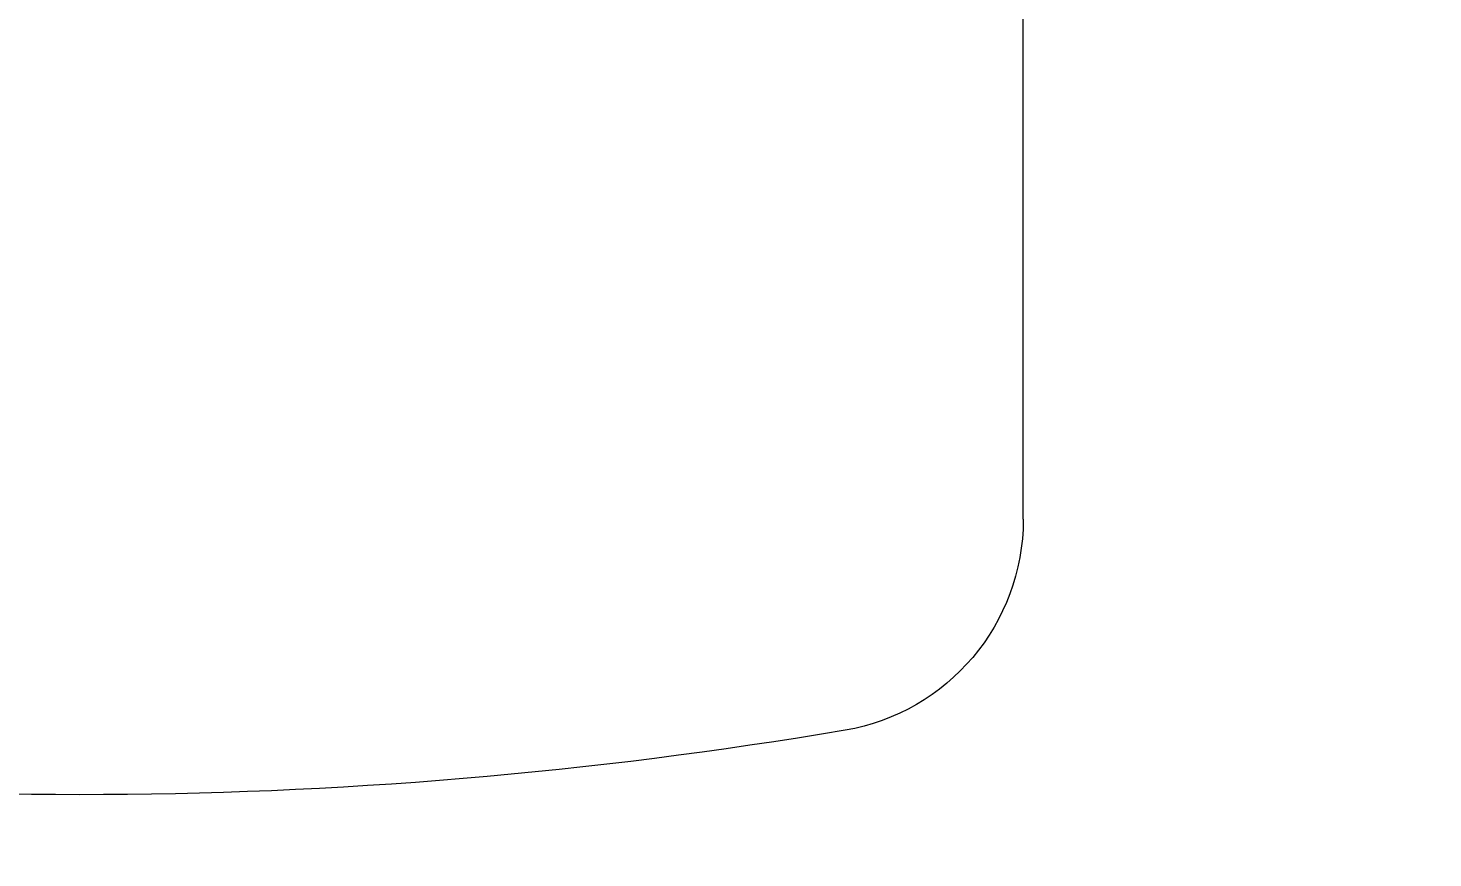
# Model space of a CAD drawing. Header units: metres. Extents: x 75097 to 220695, y -1557923 to -1361206.
# Drawn here: x 194402.1 to 194730.5, y -1459613.5 to -1459419.6 of the extents above; entities that cross this region are included whole.
import ezdxf
from ezdxf import colors
from ezdxf.entities.mleader import LeaderData, LeaderLine
from ezdxf.math import Vec2, Vec3

# ---------------------------------------------------------------- set-up
doc = ezdxf.new("R2010")
doc.units = ezdxf.units.M
doc.layers.get('0').update_dxf_attribs({"lineweight": 0})
doc.layers.add('A-100 - Copy$0$Medical Equipment and Furniture', color=8, linetype='Continuous', lineweight=0)
doc.layers.add('E-POWR', color=7, linetype='Continuous', lineweight=9, true_color=0x4e7e3e)
doc.layers.add('REV 01', color=7, linetype='Continuous', lineweight=0, true_color=0xe41b4d)
doc.styles.get("Standard").update_dxf_attribs({"font": 'GOTHIC.TTF'})

# ---------------------------------------------------------------- blocks, each defined once
blk = doc.blocks.new('A-100 - Copy$0$GF21018-P')
blk.add_line((0.22049, 0.47563), (0.22049, 0.0675))
for centre, radius, start, end in [((-0.0001, -0.52948), 1.06948, 80.36712, 99.63288), ((0.17049, 0.47563), 0.05, 0, 80.3671)]:
    blk.add_arc(centre, radius, start, end)
blk = doc.blocks.new('A-100 - Copy')
at = {"layer": 'A-100 - Copy$0$Medical Equipment and Furniture', "xscale": -1000, "yscale": 1000, "zscale": 1000, "rotation": 180}
blk.add_blockref('A-100 - Copy$0$GF21018-P', (194414.23, -1459058.77, 0), dxfattribs=at)

msp = doc.modelspace()

# ---------------------------------------------------------------- leaders
at = {"layer": 'E-POWR'}
ml = msp.add_multileader_mtext('Standard', dxfattribs=at)
ml.set_content('LENGTH TO BE 2.5 METER\\PAND DEPTH MIN 500M', color=256)
ml.set_leader_properties()
ml.build(insert=Vec2(0, 0))
ml.multileader.update_dxf_attribs({"text_right_attachment_type": 6, "dogleg_length": 200, "arrow_head_size": 200})
ctx = ml.context
ctx.base_point, ctx.char_height, ctx.arrow_head_size, ctx.landing_gap_size, ctx.plane_origin = Vec3(189328.73, -1459657.97, 0), 250, 200, 100, Vec3(187845.1, -1461622.79, 0)
ctx.right_attachment = 6
notes = []
notes.append((ctx, [(1, (1, 1, 0), (193730.43, -1459829.83, 0), (-1, 0), 200, [(0, [(194413.81, -1461723.24, 0)], 0, [])])]))
ctx.mtext.insert, ctx.mtext.width, ctx.mtext.flow_direction = Vec3(189428.73, -1459529.83, 0), 9228.7608, 5
for ctx, leaders in notes:
    for number, flags, end, landing, length, lines in leaders:
        leader = LeaderData()
        leader.index, (leader.has_last_leader_line, leader.has_dogleg_vector, leader.attachment_direction) = number, flags
        leader.last_leader_point, leader.dogleg_vector, leader.dogleg_length = Vec3(end), Vec3(landing), length
        for number, points, colour, breaks in lines:
            line = LeaderLine()
            line.index, line.vertices, line.color, line.breaks = number, Vec3.list(points), colors.encode_raw_color(colour), breaks
            leader.lines.append(line)
        ctx.leaders.append(leader)

# ---------------------------------------------------------------- next in the draw order: block references
msp.add_blockref('A-100 - Copy', (0, 0))

# ---------------------------------------------------------------- next in the draw order: linework, layer by layer
at = {"layer": 'REV 01', "color": 3}
msp.add_lwpolyline([(194444.4, -1464744.77, 0, 66.67, -0.520567), (194434.09, -1464078.17, 0, 66.67, -0.520567), (194423.78, -1463411.57, 0, 66.67, -0.520567), (194413.48, -1462744.96, 0, 66.67, -0.520567), (194403.17, -1462078.36, 0, 66.67, -0.520567), (194392.86, -1461411.76, 0, 66.67, -0.520567), (194382.55, -1460745.16, 0, 66.67, -0.520567), (194372.25, -1460078.56, 0, 66.67, -0.520567), (194361.94, -1459411.96, 0, 66.67, -0.520567), (194351.63, -1458745.36, 0, 66.67, -0.520567), (194341.33, -1458078.76, 0, 66.67, -0.520567), (194331.02, -1457412.16, 0, 66.67, -0.520567), (194320.71, -1456745.56, 0, 66.67, -0.520567), (194310.4, -1456078.96, 0, 66.67, -0.520567), (194300.1, -1455412.36, 0, 66.67, -0.520567), (194289.79, -1454745.75, 0, 66.67, -0.520567), (194279.48, -1454079.15, 0, 66.67, -0.520567), (194273.51, -1453692.69, 0, 66.67, -0.520567), (194940.19, -1453692.69, 0, 66.67, -0.520567), (195606.87, -1453692.69, 0, 66.67, -0.520567), (196273.55, -1453692.69, 0, 66.67, -0.520567), (196940.23, -1453692.69, 0, 66.67, -0.520567), (197606.91, -1453692.69, 0, 66.67, -0.520567), (198273.59, -1453692.69, 0, 66.67, -0.520567)], format="xyseb", dxfattribs=at)

doc.saveas('drawing.dxf')
